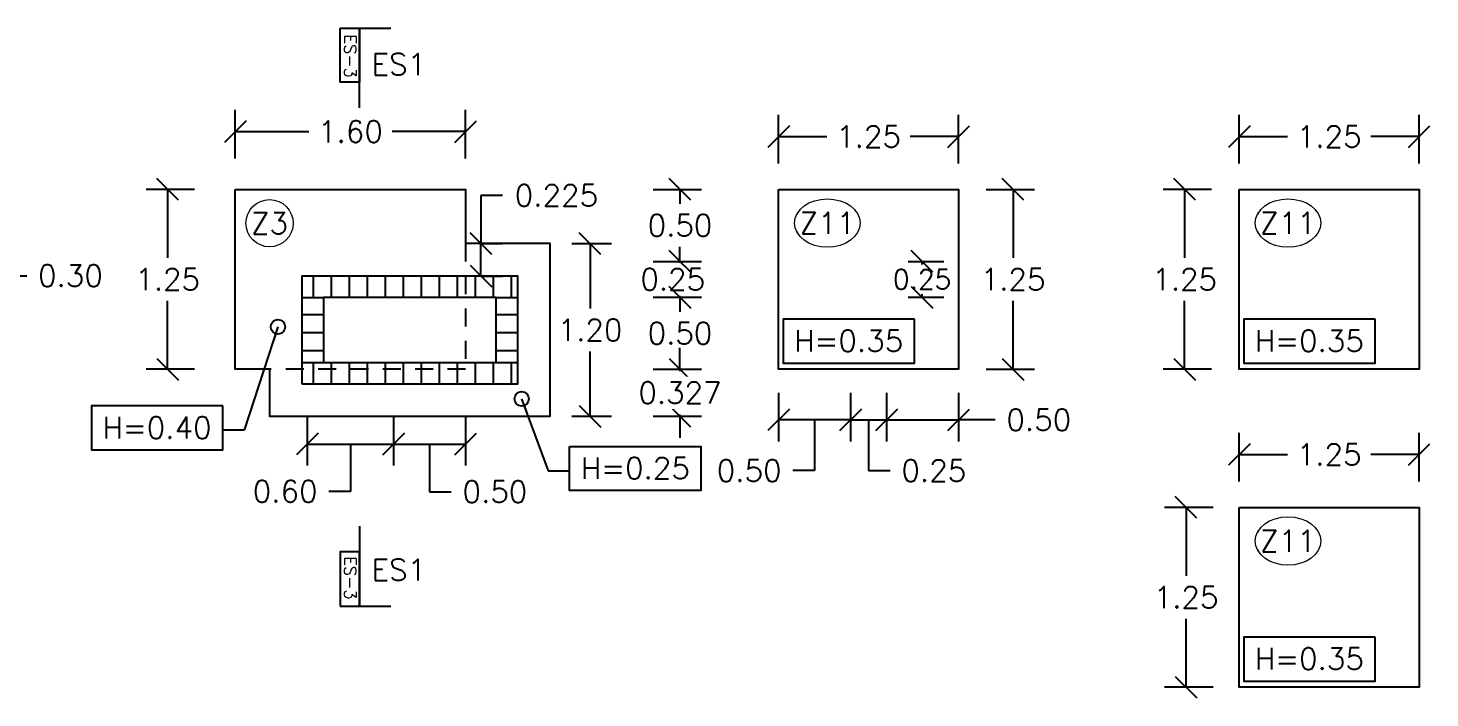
# Model space of a CAD drawing. Header units: metres. Extents: x -25 to 234, y -27 to 52.
# Drawn here: x 103.21 to 112.95, y -10.79 to -6.13 of the extents above; entities that cross this region are included whole.
import ezdxf

# ---------------------------------------------------------------- set-up
doc = ezdxf.new("R2010")
doc.units = ezdxf.units.M
doc.header["$LTSCALE"] = 0.1
doc.header["$MEASUREMENT"] = 0
doc.header["$PDMODE"] = 66
doc.linetypes.add('CONTINUA', pattern=[0])
doc.linetypes.add('HIDDEN', pattern=[0.375, 0.25, -0.125])
doc.layers.add('0-S-GRID-IDEN', color=1, linetype='Continuous', lineweight=9)
for name, color, linetype in [('001-DIMTEXTO', 4, 'Continuous'), ('DIMENSIONES', 7, 'Continuous'), ('DIMTEXTO', 4, 'Continuous'), ('HATCH', 8, 'Continuous'), ('MUROS', 7, 'Continuous'), ('TEXTOS', 4, 'Continuous'), ('ZAPATAS', 6, 'Continuous')]:
    doc.layers.add(name, color=color, linetype=linetype)
doc.styles.add('SMPLEX', font='simplex.shx')
doc.dimstyles.new('DIM-50', dxfattribs={"dimscale": 0.5, "dimtxt": 0.2, "dimasz": 0.2, "dimexe": 0.2, "dimexo": 0.2, "dimgap": 0.1, "dimtad": 0, "dimtih": 1, "dimtoh": 1, "dimzin": 0, "dimdsep": 46, "dimtxsty": 'SMPLEX', "dimblk1": 'OBLIQUE', "dimblk2": 'OBLIQUE', "dimsah": 1, "dimcen": 0.2, "dimclrd": 4, "dimclre": 4, "dimclrt": 4, "dimadec": 0, "dimazin": 0, "dimtfac": 1, "dimtmove": 0, "dimatfit": 3, "dimldrblk": 'OPEN30', "dimfxl": 0.2, "dimfxlon": 1, "dimtolj": 1, "dimtzin": 0, "dimarcsym": 0})
doc.dimstyles.new('DIM-75', dxfattribs={"dimscale": 0.75, "dimtxt": 0.2, "dimasz": 0.2, "dimexe": 0.2, "dimexo": 0.2, "dimgap": 0.1, "dimtad": 0, "dimtih": 1, "dimtoh": 1, "dimzin": 0, "dimdsep": 46, "dimtxsty": 'SMPLEX', "dimblk1": 'OBLIQUE', "dimblk2": 'OBLIQUE', "dimsah": 1, "dimcen": 0.2, "dimclrd": 4, "dimclre": 4, "dimclrt": 4, "dimadec": 0, "dimazin": 0, "dimtfac": 1, "dimtmove": 1, "dimatfit": 3, "dimldrblk": 'OPEN30', "dimfxl": 0.25, "dimfxlon": 1, "dimtfill": 1, "dimtolj": 1, "dimtzin": 0, "dimarcsym": 0})

# ---------------------------------------------------------------- blocks, each defined once
blk = doc.blocks.new('_Oblique')
at = {"color": 0, "linetype": 'ByBlock', "lineweight": -2}
blk.add_line((-0.5, -0.5), (0.5, 0.5), dxfattribs=at)
blk = doc.blocks.new('*D399')
at = {"layer": 'Defpoints', "color": 0, "linetype": 'CONTINUA', "transparency": 16777216}
for p in [(106.2497, -6.8539), (104.6497, -8.5059), (106.2497, -8.5059)]:
    blk.add_point(p, dxfattribs=at)
at = {"layer": 'DIMENSIONES', "color": 4, "linetype": 'CONTINUA', "lineweight": -2, "transparency": 16777216}
for p, q in [((104.6497, -7.0414), (104.6497, -6.7039)), ((106.2497, -7.0414), (106.2497, -6.7039)), ((104.6497, -6.8539), (105.1604, -6.8539)), ((106.2497, -6.8539), (105.739, -6.8539))]:
    blk.add_line(p, q, dxfattribs=at)
at = {"layer": 'DIMENSIONES', "color": 4, "linetype": 'CONTINUA', "lineweight": -2, "transparency": 16777216, "xscale": 0.15, "yscale": 0.15, "zscale": 0.15, "rotation": 180}
blk.add_blockref('_Oblique', (104.6497, -6.8539), dxfattribs=at)
at = {"layer": 'DIMENSIONES', "color": 4, "linetype": 'CONTINUA', "lineweight": -2, "transparency": 16777216, "xscale": 0.15, "yscale": 0.15, "zscale": 0.15}
blk.add_blockref('_Oblique', (106.2497, -6.8539), dxfattribs=at)
at = {"layer": 'DIMENSIONES', "color": 4, "linetype": 'CONTINUA', "transparency": 16777216, "insert": (105.4497, -6.8539), "char_height": 0.15, "attachment_point": 5, "style": 'SMPLEX', "bg_fill": 3, "box_fill_scale": 1.25, "bg_fill_color": 256, "bg_fill_true_color": 13158600, "bg_fill_transparency": 0}
blk.add_mtext('\\A1;1.60', dxfattribs=at)
blk = doc.blocks.new('_Open30')
at = {"layer": 'DIMTEXTO', "color": 0, "lineweight": -2}
for p, q in [((-1, 0.268), (0, 0)), ((0, 0), (-1, -0.268)), ((0, 0), (-1, 0))]:
    blk.add_line(p, q, dxfattribs=at)
blk = doc.blocks.new('*D400')
at = {"layer": 'Defpoints', "color": 0, "linetype": 'CONTINUA', "transparency": 16777216}
for p in [(104.1796, -7.2559), (104.6497, -7.2559), (104.6497, -8.5059)]:
    blk.add_point(p, dxfattribs=at)
at = {"layer": 'DIMENSIONES', "color": 4, "linetype": 'CONTINUA', "lineweight": -2, "transparency": 16777216}
for p, q in [((104.3671, -7.2559), (104.0296, -7.2559)), ((104.1796, -7.2559), (104.1796, -7.7309)), ((104.1796, -8.5059), (104.1796, -8.0309)), ((104.3671, -8.5059), (104.0296, -8.5059))]:
    blk.add_line(p, q, dxfattribs=at)
at = {"layer": 'DIMENSIONES', "color": 4, "linetype": 'CONTINUA', "lineweight": -2, "transparency": 16777216, "xscale": 0.15, "yscale": 0.15, "zscale": 0.15}
for p, rotation in [((104.1796, -7.2559), 90), ((104.1796, -8.5059), 270)]:
    blk.add_blockref('_Oblique', p, dxfattribs=dict(at, rotation=rotation))
at = {"layer": 'DIMENSIONES', "color": 4, "linetype": 'CONTINUA', "transparency": 16777216, "insert": (104.1796, -7.8809), "char_height": 0.15, "attachment_point": 5, "style": 'SMPLEX', "bg_fill": 3, "box_fill_scale": 1.25, "bg_fill_color": 256, "bg_fill_true_color": 13158600, "bg_fill_transparency": 0}
blk.add_mtext('\\A1;1.25', dxfattribs=at)
blk = doc.blocks.new('*D457')
at = {"layer": 'Defpoints', "color": 0, "linetype": 'CONTINUA', "transparency": 16777216}
for p in [(101.8491, -7.7059), (102.809, -7.7059), (102.3505, -8.0059)]:
    blk.add_point(p, dxfattribs=at)
at = {"layer": 'DIMENSIONES', "color": 4, "linetype": 'CONTINUA', "lineweight": -2, "transparency": 16777216}
for p, q in [((102.6215, -7.7059), (102.959, -7.7059)), ((102.809, -8.0059), (102.809, -7.7059)), ((102.809, -7.8559), (103.0509, -7.8559)), ((103.0509, -7.8559), (103.2009, -7.8559)), ((102.6215, -8.0059), (102.959, -8.0059))]:
    blk.add_line(p, q, dxfattribs=at)
at = {"layer": 'DIMENSIONES', "color": 4, "linetype": 'CONTINUA', "lineweight": -2, "transparency": 16777216, "xscale": 0.15, "yscale": 0.15, "zscale": 0.15}
for p, rotation in [((102.809, -7.7059), 90), ((102.809, -8.0059), 270)]:
    blk.add_blockref('_Oblique', p, dxfattribs=dict(at, rotation=rotation))
at = {"layer": 'DIMENSIONES', "color": 4, "linetype": 'CONTINUA', "transparency": 16777216, "insert": (103.5045, -7.8559), "char_height": 0.15, "attachment_point": 5, "style": 'SMPLEX', "bg_fill": 3, "box_fill_scale": 1.25, "bg_fill_color": 256, "bg_fill_true_color": 13158600, "bg_fill_transparency": 0}
blk.add_mtext('\\A1;0.30', dxfattribs=at)
blk = doc.blocks.new('*D469')
at = {"layer": 'Defpoints', "color": 0, "linetype": 'CONTINUA', "transparency": 16777216}
for p in [(105.1497, -8.0059), (105.7497, -8.0059), (105.7497, -9.0256)]:
    blk.add_point(p, dxfattribs=at)
at = {"layer": 'DIMENSIONES', "color": 4, "linetype": 'CONTINUA', "lineweight": -2, "transparency": 16777216}
for p, q in [((105.1497, -8.8381), (105.1497, -9.1756)), ((105.7497, -8.8381), (105.7497, -9.1756)), ((105.1497, -9.0256), (105.7497, -9.0256)), ((105.4497, -9.0256), (105.4498, -9.3545)), ((105.4498, -9.3545), (105.2998, -9.3545))]:
    blk.add_line(p, q, dxfattribs=at)
at = {"layer": 'DIMENSIONES', "color": 4, "linetype": 'CONTINUA', "lineweight": -2, "transparency": 16777216, "xscale": 0.15, "yscale": 0.15, "zscale": 0.15, "rotation": 180}
blk.add_blockref('_Oblique', (105.1497, -9.0256), dxfattribs=at)
at = {"layer": 'DIMENSIONES', "color": 4, "linetype": 'CONTINUA', "lineweight": -2, "transparency": 16777216, "xscale": 0.15, "yscale": 0.15, "zscale": 0.15}
blk.add_blockref('_Oblique', (105.7497, -9.0256), dxfattribs=at)
at = {"layer": 'DIMENSIONES', "color": 4, "linetype": 'CONTINUA', "transparency": 16777216, "insert": (104.9963, -9.3545), "char_height": 0.15, "attachment_point": 5, "style": 'SMPLEX', "bg_fill": 3, "box_fill_scale": 1.25, "bg_fill_color": 256, "bg_fill_true_color": 13158600, "bg_fill_transparency": 0}
blk.add_mtext('\\A1;0.60', dxfattribs=at)
blk = doc.blocks.new('*D478')
at = {"layer": 'Defpoints', "color": 0, "linetype": 'CONTINUA', "transparency": 16777216}
for p in [(112.8741, -9.0983), (111.6241, -9.4656), (112.8741, -9.4656)]:
    blk.add_point(p, dxfattribs=at)
at = {"layer": 'DIMENSIONES', "color": 4, "linetype": 'CONTINUA', "lineweight": -2, "transparency": 16777216}
for p, q in [((111.6241, -9.2858), (111.6241, -8.9483)), ((112.8741, -9.2858), (112.8741, -8.9483)), ((111.6241, -9.0983), (111.9598, -9.0983)), ((112.8741, -9.0983), (112.5384, -9.0983))]:
    blk.add_line(p, q, dxfattribs=at)
at = {"layer": 'DIMENSIONES', "color": 4, "linetype": 'CONTINUA', "lineweight": -2, "transparency": 16777216, "xscale": 0.15, "yscale": 0.15, "zscale": 0.15, "rotation": 180}
blk.add_blockref('_Oblique', (111.6241, -9.0983), dxfattribs=at)
at = {"layer": 'DIMENSIONES', "color": 4, "linetype": 'CONTINUA', "lineweight": -2, "transparency": 16777216, "xscale": 0.15, "yscale": 0.15, "zscale": 0.15}
blk.add_blockref('_Oblique', (112.8741, -9.0983), dxfattribs=at)
at = {"layer": 'DIMENSIONES', "color": 4, "linetype": 'CONTINUA', "transparency": 16777216, "insert": (112.2491, -9.0983), "char_height": 0.15, "attachment_point": 5, "style": 'SMPLEX', "bg_fill": 3, "box_fill_scale": 1.25, "bg_fill_color": 256, "bg_fill_true_color": 13158600, "bg_fill_transparency": 0}
blk.add_mtext('\\A1;1.25', dxfattribs=at)
blk = doc.blocks.new('*D479')
at = {"layer": 'Defpoints', "color": 0, "linetype": 'CONTINUA', "transparency": 16777216}
for p in [(111.2548, -9.4656), (111.6241, -9.4656), (111.6241, -10.7156)]:
    blk.add_point(p, dxfattribs=at)
at = {"layer": 'DIMENSIONES', "color": 4, "linetype": 'CONTINUA', "lineweight": -2, "transparency": 16777216}
for p, q in [((111.4423, -9.4656), (111.1048, -9.4656)), ((111.2548, -9.4656), (111.2548, -9.9406)), ((111.2548, -10.7156), (111.2548, -10.2406)), ((111.4423, -10.7156), (111.1048, -10.7156))]:
    blk.add_line(p, q, dxfattribs=at)
at = {"layer": 'DIMENSIONES', "color": 4, "linetype": 'CONTINUA', "lineweight": -2, "transparency": 16777216, "xscale": 0.15, "yscale": 0.15, "zscale": 0.15}
for p, rotation in [((111.2548, -9.4656), 90), ((111.2548, -10.7156), 270)]:
    blk.add_blockref('_Oblique', p, dxfattribs=dict(at, rotation=rotation))
at = {"layer": 'DIMENSIONES', "color": 4, "linetype": 'CONTINUA', "transparency": 16777216, "insert": (111.2548, -10.0906), "char_height": 0.15, "attachment_point": 5, "style": 'SMPLEX', "bg_fill": 3, "box_fill_scale": 1.25, "bg_fill_color": 256, "bg_fill_true_color": 13158600, "bg_fill_transparency": 0}
blk.add_mtext('\\A1;1.25', dxfattribs=at)
blk = doc.blocks.new('*D480')
at = {"layer": 'Defpoints', "color": 0, "linetype": 'CONTINUA', "transparency": 16777216}
for p in [(112.8741, -6.8886), (111.6241, -7.2559), (112.8741, -7.2559)]:
    blk.add_point(p, dxfattribs=at)
at = {"layer": 'DIMENSIONES', "color": 4, "linetype": 'CONTINUA', "lineweight": -2, "transparency": 16777216}
for p, q in [((111.6241, -7.0761), (111.6241, -6.7386)), ((112.8741, -7.0761), (112.8741, -6.7386)), ((111.6241, -6.8886), (111.9598, -6.8886)), ((112.8741, -6.8886), (112.5384, -6.8886))]:
    blk.add_line(p, q, dxfattribs=at)
at = {"layer": 'DIMENSIONES', "color": 4, "linetype": 'CONTINUA', "lineweight": -2, "transparency": 16777216, "xscale": 0.15, "yscale": 0.15, "zscale": 0.15, "rotation": 180}
blk.add_blockref('_Oblique', (111.6241, -6.8886), dxfattribs=at)
at = {"layer": 'DIMENSIONES', "color": 4, "linetype": 'CONTINUA', "lineweight": -2, "transparency": 16777216, "xscale": 0.15, "yscale": 0.15, "zscale": 0.15}
blk.add_blockref('_Oblique', (112.8741, -6.8886), dxfattribs=at)
at = {"layer": 'DIMENSIONES', "color": 4, "linetype": 'CONTINUA', "transparency": 16777216, "insert": (112.2491, -6.8886), "char_height": 0.15, "attachment_point": 5, "style": 'SMPLEX', "bg_fill": 3, "box_fill_scale": 1.25, "bg_fill_color": 256, "bg_fill_true_color": 13158600, "bg_fill_transparency": 0}
blk.add_mtext('\\A1;1.25', dxfattribs=at)
blk = doc.blocks.new('*D481')
at = {"layer": 'Defpoints', "color": 0, "linetype": 'CONTINUA', "transparency": 16777216}
for p in [(111.2448, -7.2559), (111.6241, -7.2559), (111.6241, -8.5059)]:
    blk.add_point(p, dxfattribs=at)
at = {"layer": 'DIMENSIONES', "color": 4, "linetype": 'CONTINUA', "lineweight": -2, "transparency": 16777216}
for p, q in [((111.4323, -7.2559), (111.0948, -7.2559)), ((111.2448, -7.2559), (111.2448, -7.7309)), ((111.2448, -8.5059), (111.2448, -8.0309)), ((111.4323, -8.5059), (111.0948, -8.5059))]:
    blk.add_line(p, q, dxfattribs=at)
at = {"layer": 'DIMENSIONES', "color": 4, "linetype": 'CONTINUA', "lineweight": -2, "transparency": 16777216, "xscale": 0.15, "yscale": 0.15, "zscale": 0.15}
for p, rotation in [((111.2448, -7.2559), 90), ((111.2448, -8.5059), 270)]:
    blk.add_blockref('_Oblique', p, dxfattribs=dict(at, rotation=rotation))
at = {"layer": 'DIMENSIONES', "color": 4, "linetype": 'CONTINUA', "transparency": 16777216, "insert": (111.2448, -7.8809), "char_height": 0.15, "attachment_point": 5, "style": 'SMPLEX', "bg_fill": 3, "box_fill_scale": 1.25, "bg_fill_color": 256, "bg_fill_true_color": 13158600, "bg_fill_transparency": 0}
blk.add_mtext('\\A1;1.25', dxfattribs=at)
blk = doc.blocks.new('*D482')
at = {"layer": 'Defpoints', "color": 0, "linetype": 'CONTINUA', "transparency": 16777216}
for p in [(109.6741, -6.8886), (108.4241, -7.2559), (109.6741, -7.2559)]:
    blk.add_point(p, dxfattribs=at)
at = {"layer": 'DIMENSIONES', "color": 4, "linetype": 'CONTINUA', "lineweight": -2, "transparency": 16777216}
for p, q in [((108.4241, -7.0761), (108.4241, -6.7386)), ((109.6741, -7.0761), (109.6741, -6.7386)), ((108.4241, -6.8886), (108.7598, -6.8886)), ((109.6741, -6.8886), (109.3384, -6.8886))]:
    blk.add_line(p, q, dxfattribs=at)
at = {"layer": 'DIMENSIONES', "color": 4, "linetype": 'CONTINUA', "lineweight": -2, "transparency": 16777216, "xscale": 0.15, "yscale": 0.15, "zscale": 0.15, "rotation": 180}
blk.add_blockref('_Oblique', (108.4241, -6.8886), dxfattribs=at)
at = {"layer": 'DIMENSIONES', "color": 4, "linetype": 'CONTINUA', "lineweight": -2, "transparency": 16777216, "xscale": 0.15, "yscale": 0.15, "zscale": 0.15}
blk.add_blockref('_Oblique', (109.6741, -6.8886), dxfattribs=at)
at = {"layer": 'DIMENSIONES', "color": 4, "linetype": 'CONTINUA', "transparency": 16777216, "insert": (109.0491, -6.8886), "char_height": 0.15, "attachment_point": 5, "style": 'SMPLEX', "bg_fill": 3, "box_fill_scale": 1.25, "bg_fill_color": 256, "bg_fill_true_color": 13158600, "bg_fill_transparency": 0}
blk.add_mtext('\\A1;1.25', dxfattribs=at)
blk = doc.blocks.new('*D483')
at = {"layer": 'Defpoints', "color": 0, "linetype": 'CONTINUA', "transparency": 16777216}
for p in [(109.6741, -7.2559), (110.0529, -7.2559), (109.6741, -8.5059)]:
    blk.add_point(p, dxfattribs=at)
at = {"layer": 'DIMENSIONES', "color": 4, "linetype": 'CONTINUA', "lineweight": -2, "transparency": 16777216}
for p, q in [((109.8654, -7.2559), (110.2029, -7.2559)), ((110.0529, -7.2559), (110.0529, -7.7309)), ((110.0529, -8.5059), (110.0529, -8.0309)), ((109.8654, -8.5059), (110.2029, -8.5059))]:
    blk.add_line(p, q, dxfattribs=at)
at = {"layer": 'DIMENSIONES', "color": 4, "linetype": 'CONTINUA', "lineweight": -2, "transparency": 16777216, "xscale": 0.15, "yscale": 0.15, "zscale": 0.15}
for p, rotation in [((110.0529, -7.2559), 90), ((110.0529, -8.5059), 270)]:
    blk.add_blockref('_Oblique', p, dxfattribs=dict(at, rotation=rotation))
at = {"layer": 'DIMENSIONES', "color": 4, "linetype": 'CONTINUA', "transparency": 16777216, "insert": (110.0529, -7.8809), "char_height": 0.15, "attachment_point": 5, "style": 'SMPLEX', "bg_fill": 3, "box_fill_scale": 1.25, "bg_fill_color": 256, "bg_fill_true_color": 13158600, "bg_fill_transparency": 0}
blk.add_mtext('\\A1;1.25', dxfattribs=at)
blk = doc.blocks.new('*D540')
at = {"layer": 'Defpoints', "color": 0, "linetype": 'CONTINUA', "transparency": 16777216}
for p in [(105.7497, -7.7559), (105.7497, -8.0059)]:
    blk.add_point(p, dxfattribs=at)
at = {"layer": 'DIMENSIONES', "color": 4, "linetype": 'CONTINUA', "lineweight": -2, "transparency": 16777216}
for p, q in [((107.5515, -7.7559), (107.889, -7.7559)), ((107.739, -8.0059), (107.739, -7.7559)), ((107.5515, -8.0059), (107.889, -8.0059))]:
    blk.add_line(p, q, dxfattribs=at)
at = {"layer": 'DIMENSIONES', "color": 4, "linetype": 'CONTINUA', "transparency": 16777216, "insert": (107.6885, -7.8809), "char_height": 0.15, "attachment_point": 5, "style": 'SMPLEX', "bg_fill": 3, "box_fill_scale": 1.25, "bg_fill_color": 256, "bg_fill_true_color": 13158600, "bg_fill_transparency": 0}
blk.add_mtext('\\A1;0.25', dxfattribs=at)
at = {"layer": 'Defpoints', "color": 0, "linetype": 'CONTINUA', "transparency": 16777216}
blk.add_point((107.739, -7.7559), dxfattribs=at)
at = {"layer": 'DIMENSIONES', "color": 4, "linetype": 'CONTINUA', "lineweight": -2, "transparency": 16777216, "xscale": 0.15, "yscale": 0.15, "zscale": 0.15}
for p, rotation in [((107.739, -7.7559), 90), ((107.739, -8.0059), 270)]:
    blk.add_blockref('_Oblique', p, dxfattribs=dict(at, rotation=rotation))
blk = doc.blocks.new('*D541')
at = {"layer": 'Defpoints', "color": 0, "linetype": 'CONTINUA', "transparency": 16777216}
for p in [(105.7497, -7.2559), (107.739, -7.2559), (105.7497, -7.7559)]:
    blk.add_point(p, dxfattribs=at)
at = {"layer": 'DIMENSIONES', "color": 4, "linetype": 'CONTINUA', "lineweight": -2, "transparency": 16777216}
for p, q in [((107.5515, -7.2559), (107.889, -7.2559)), ((107.739, -7.2559), (107.739, -7.3559)), ((107.739, -7.7559), (107.739, -7.6559)), ((107.5515, -7.7559), (107.889, -7.7559))]:
    blk.add_line(p, q, dxfattribs=at)
at = {"layer": 'DIMENSIONES', "color": 4, "linetype": 'CONTINUA', "lineweight": -2, "transparency": 16777216, "xscale": 0.15, "yscale": 0.15, "zscale": 0.15}
for p, rotation in [((107.739, -7.2559), 90), ((107.739, -7.7559), 270)]:
    blk.add_blockref('_Oblique', p, dxfattribs=dict(at, rotation=rotation))
at = {"layer": 'DIMENSIONES', "color": 4, "linetype": 'CONTINUA', "transparency": 16777216, "insert": (107.739, -7.5059), "char_height": 0.15, "attachment_point": 5, "style": 'SMPLEX', "bg_fill": 3, "box_fill_scale": 1.25, "bg_fill_color": 256, "bg_fill_true_color": 13158600, "bg_fill_transparency": 0}
blk.add_mtext('\\A1;0.50', dxfattribs=at)
blk = doc.blocks.new('*D542')
at = {"layer": 'Defpoints', "color": 0, "linetype": 'CONTINUA', "transparency": 16777216}
for p in [(105.7497, -8.0059), (105.8239, -8.5059), (107.739, -8.5059)]:
    blk.add_point(p, dxfattribs=at)
at = {"layer": 'DIMENSIONES', "color": 4, "linetype": 'CONTINUA', "lineweight": -2, "transparency": 16777216}
for p, q in [((107.5515, -8.0059), (107.889, -8.0059)), ((107.739, -8.0059), (107.739, -8.1059)), ((107.739, -8.5059), (107.739, -8.4059)), ((107.5515, -8.5059), (107.889, -8.5059))]:
    blk.add_line(p, q, dxfattribs=at)
at = {"layer": 'DIMENSIONES', "color": 4, "linetype": 'CONTINUA', "lineweight": -2, "transparency": 16777216, "xscale": 0.15, "yscale": 0.15, "zscale": 0.15}
for p, rotation in [((107.739, -8.0059), 90), ((107.739, -8.5059), 270)]:
    blk.add_blockref('_Oblique', p, dxfattribs=dict(at, rotation=rotation))
at = {"layer": 'DIMENSIONES', "color": 4, "linetype": 'CONTINUA', "transparency": 16777216, "insert": (107.739, -8.2559), "char_height": 0.15, "attachment_point": 5, "style": 'SMPLEX', "bg_fill": 3, "box_fill_scale": 1.25, "bg_fill_color": 256, "bg_fill_true_color": 13158600, "bg_fill_transparency": 0}
blk.add_mtext('\\A1;0.50', dxfattribs=at)
blk = doc.blocks.new('*D543')
at = {"layer": 'Defpoints', "color": 0, "linetype": 'CONTINUA', "transparency": 16777216}
for p in [(106.2497, -7.4755), (105.7497, -8.0059), (106.2497, -9.0256)]:
    blk.add_point(p, dxfattribs=at)
at = {"layer": 'DIMENSIONES', "color": 4, "linetype": 'CONTINUA', "lineweight": -2, "transparency": 16777216}
for p, q in [((105.7497, -8.8381), (105.7497, -9.1756)), ((106.2497, -8.8381), (106.2497, -9.1756)), ((105.7497, -9.0256), (106.2497, -9.0256)), ((105.9997, -9.0256), (105.9997, -9.3569)), ((105.9997, -9.3569), (106.1497, -9.3569))]:
    blk.add_line(p, q, dxfattribs=at)
at = {"layer": 'DIMENSIONES', "color": 4, "linetype": 'CONTINUA', "lineweight": -2, "transparency": 16777216, "xscale": 0.15, "yscale": 0.15, "zscale": 0.15, "rotation": 180}
blk.add_blockref('_Oblique', (105.7497, -9.0256), dxfattribs=at)
at = {"layer": 'DIMENSIONES', "color": 4, "linetype": 'CONTINUA', "lineweight": -2, "transparency": 16777216, "xscale": 0.15, "yscale": 0.15, "zscale": 0.15}
blk.add_blockref('_Oblique', (106.2497, -9.0256), dxfattribs=at)
at = {"layer": 'DIMENSIONES', "color": 4, "linetype": 'CONTINUA', "transparency": 16777216, "insert": (106.4533, -9.3569), "char_height": 0.15, "attachment_point": 5, "style": 'SMPLEX', "bg_fill": 3, "box_fill_scale": 1.25, "bg_fill_color": 256, "bg_fill_true_color": 13158600, "bg_fill_transparency": 0}
blk.add_mtext('\\A1;0.50', dxfattribs=at)
blk = doc.blocks.new('*D566')
at = {"layer": 'DIMENSIONES', "color": 4, "linetype": 'CONTINUA', "lineweight": -2, "transparency": 16777216}
for p, q in [((109.3241, -7.7559), (109.5708, -7.7559)), ((109.4208, -8.0059), (109.4208, -7.7559)), ((109.3241, -8.0059), (109.5708, -8.0059))]:
    blk.add_line(p, q, dxfattribs=at)
at = {"layer": 'DIMENSIONES', "color": 4, "linetype": 'CONTINUA', "transparency": 16777216, "insert": (109.4208, -7.8809), "char_height": 0.135, "attachment_point": 5, "style": 'SMPLEX', "bg_fill": 3, "box_fill_scale": 1.25, "bg_fill_color": 256, "bg_fill_true_color": 13158600, "bg_fill_transparency": 0}
blk.add_mtext('\\A1;0.25', dxfattribs=at)
at = {"layer": 'Defpoints', "color": 0, "linetype": 'CONTINUA', "transparency": 16777216}
for p in [(109.1741, -7.7559), (109.4208, -7.7559), (109.1741, -8.0059)]:
    blk.add_point(p, dxfattribs=at)
at = {"layer": 'DIMENSIONES', "color": 4, "linetype": 'CONTINUA', "lineweight": -2, "transparency": 16777216, "xscale": 0.15, "yscale": 0.15, "zscale": 0.15}
for p, rotation in [((109.4208, -7.7559), 90), ((109.4208, -8.0059), 270)]:
    blk.add_blockref('_Oblique', p, dxfattribs=dict(at, rotation=rotation))
blk = doc.blocks.new('*D567')
at = {"layer": 'Defpoints', "color": 0, "linetype": 'CONTINUA', "transparency": 16777216}
for p in [(108.9241, -8.0059), (109.1741, -8.0059), (109.1741, -8.8575)]:
    blk.add_point(p, dxfattribs=at)
at = {"layer": 'DIMENSIONES', "color": 4, "linetype": 'CONTINUA', "lineweight": -2, "transparency": 16777216}
for p, q in [((108.9241, -8.67), (108.9241, -9.0075)), ((109.1741, -8.67), (109.1741, -9.0075)), ((108.9241, -8.8575), (109.1741, -8.8575)), ((109.0491, -8.8575), (109.0491, -9.2104)), ((109.0491, -9.2104), (109.1991, -9.2104))]:
    blk.add_line(p, q, dxfattribs=at)
at = {"layer": 'DIMENSIONES', "color": 4, "linetype": 'CONTINUA', "lineweight": -2, "transparency": 16777216, "xscale": 0.15, "yscale": 0.15, "zscale": 0.15, "rotation": 180}
blk.add_blockref('_Oblique', (108.9241, -8.8575), dxfattribs=at)
at = {"layer": 'DIMENSIONES', "color": 4, "linetype": 'CONTINUA', "lineweight": -2, "transparency": 16777216, "xscale": 0.15, "yscale": 0.15, "zscale": 0.15}
blk.add_blockref('_Oblique', (109.1741, -8.8575), dxfattribs=at)
at = {"layer": 'DIMENSIONES', "color": 4, "linetype": 'CONTINUA', "transparency": 16777216, "insert": (109.5027, -9.2104), "char_height": 0.15, "attachment_point": 5, "style": 'SMPLEX', "bg_fill": 3, "box_fill_scale": 1.25, "bg_fill_color": 256, "bg_fill_true_color": 13158600, "bg_fill_transparency": 0}
blk.add_mtext('\\A1;0.25', dxfattribs=at)
blk = doc.blocks.new('*D568')
at = {"layer": 'Defpoints', "color": 0, "linetype": 'CONTINUA', "transparency": 16777216}
for p in [(109.1741, -8.0059), (109.6741, -8.0059), (109.6741, -8.8575)]:
    blk.add_point(p, dxfattribs=at)
at = {"layer": 'DIMENSIONES', "color": 4, "linetype": 'CONTINUA', "lineweight": -2, "transparency": 16777216}
for p, q in [((109.1741, -8.67), (109.1741, -9.0075)), ((109.6741, -8.67), (109.6741, -9.0075)), ((109.1741, -8.8575), (109.6741, -8.8575)), ((109.9285, -8.8575), (109.6741, -8.8575))]:
    blk.add_line(p, q, dxfattribs=at)
at = {"layer": 'DIMENSIONES', "color": 4, "linetype": 'CONTINUA', "lineweight": -2, "transparency": 16777216, "xscale": 0.15, "yscale": 0.15, "zscale": 0.15, "rotation": 180}
blk.add_blockref('_Oblique', (109.1741, -8.8575), dxfattribs=at)
at = {"layer": 'DIMENSIONES', "color": 4, "linetype": 'CONTINUA', "lineweight": -2, "transparency": 16777216, "xscale": 0.15, "yscale": 0.15, "zscale": 0.15}
blk.add_blockref('_Oblique', (109.6741, -8.8575), dxfattribs=at)
at = {"layer": 'DIMENSIONES', "color": 4, "linetype": 'CONTINUA', "transparency": 16777216, "insert": (110.2321, -8.8575), "char_height": 0.15, "attachment_point": 5, "style": 'SMPLEX', "bg_fill": 3, "box_fill_scale": 1.25, "bg_fill_color": 256, "bg_fill_true_color": 13158600, "bg_fill_transparency": 0}
blk.add_mtext('\\A1;0.50', dxfattribs=at)
blk = doc.blocks.new('*D949')
at = {"layer": 'Defpoints', "color": 0, "linetype": 'CONTINUA', "transparency": 16777216}
for p in [(105.8239, -8.5059), (106.8371, -8.833), (107.739, -8.833)]:
    blk.add_point(p, dxfattribs=at)
at = {"layer": 'DIMENSIONES', "color": 4, "linetype": 'CONTINUA', "lineweight": -2, "transparency": 16777216}
for p, q in [((107.739, -8.5059), (107.739, -8.3559)), ((107.5515, -8.5059), (107.889, -8.5059)), ((107.739, -8.5059), (107.739, -8.5194)), ((107.5515, -8.833), (107.889, -8.833)), ((107.739, -8.833), (107.739, -8.8194)), ((107.739, -8.833), (107.739, -8.983))]:
    blk.add_line(p, q, dxfattribs=at)
at = {"layer": 'DIMENSIONES', "color": 4, "linetype": 'CONTINUA', "lineweight": -2, "transparency": 16777216, "xscale": 0.15, "yscale": 0.15, "zscale": 0.15}
for p, rotation in [((107.739, -8.5059), 270), ((107.739, -8.833), 90)]:
    blk.add_blockref('_Oblique', p, dxfattribs=dict(at, rotation=rotation))
at = {"layer": 'DIMENSIONES', "color": 4, "linetype": 'CONTINUA', "transparency": 16777216, "insert": (107.739, -8.6694), "char_height": 0.15, "attachment_point": 5, "style": 'SMPLEX', "bg_fill": 3, "box_fill_scale": 1.25, "bg_fill_color": 256, "bg_fill_true_color": 13158600, "bg_fill_transparency": 0}
blk.add_mtext('\\A1;0.327', dxfattribs=at)
blk = doc.blocks.new('*D950')
at = {"layer": 'Defpoints', "color": 0, "linetype": 'CONTINUA', "transparency": 16777216}
for p in [(106.3053, -7.633), (106.3559, -7.633), (106.3053, -7.858)]:
    blk.add_point(p, dxfattribs=at)
at = {"layer": 'DIMTEXTO', "color": 4, "linetype": 'CONTINUA', "lineweight": -2, "transparency": 16777216}
for p, q in [((106.5059, -7.2978), (106.3559, -7.2978)), ((106.3559, -7.2978), (106.3559, -7.633)), ((106.3559, -7.633), (106.5059, -7.633)), ((106.3559, -7.858), (106.3559, -7.633)), ((106.3559, -7.858), (106.5059, -7.858))]:
    blk.add_line(p, q, dxfattribs=at)
at = {"layer": 'DIMTEXTO', "color": 4, "linetype": 'CONTINUA', "lineweight": -2, "transparency": 16777216, "xscale": 0.15, "yscale": 0.15, "zscale": 0.15}
for p, rotation in [((106.3559, -7.633), 90), ((106.3559, -7.858), 270)]:
    blk.add_blockref('_Oblique', p, dxfattribs=dict(at, rotation=rotation))
at = {"layer": 'DIMTEXTO', "color": 4, "linetype": 'CONTINUA', "transparency": 16777216, "insert": (106.8809, -7.2978), "char_height": 0.15, "attachment_point": 5, "style": 'SMPLEX', "bg_fill": 3, "box_fill_scale": 1.25, "bg_fill_color": 256, "bg_fill_true_color": 13158600, "bg_fill_transparency": 0}
blk.add_mtext('\\A1;0.225', dxfattribs=at)
blk = doc.blocks.new('*D951')
at = {"layer": 'Defpoints', "color": 0, "linetype": 'CONTINUA', "transparency": 16777216}
for p in [(106.8371, -7.633), (107.114, -7.633), (106.8371, -8.833)]:
    blk.add_point(p, dxfattribs=at)
at = {"layer": 'DIMTEXTO', "color": 4, "linetype": 'CONTINUA', "lineweight": -2, "transparency": 16777216}
for p, q in [((106.9871, -7.633), (107.264, -7.633)), ((107.114, -7.633), (107.114, -8.083)), ((107.114, -8.833), (107.114, -8.383)), ((106.9871, -8.833), (107.264, -8.833))]:
    blk.add_line(p, q, dxfattribs=at)
at = {"layer": 'DIMTEXTO', "color": 4, "linetype": 'CONTINUA', "lineweight": -2, "transparency": 16777216, "xscale": 0.15, "yscale": 0.15, "zscale": 0.15}
for p, rotation in [((107.114, -7.633), 90), ((107.114, -8.833), 270)]:
    blk.add_blockref('_Oblique', p, dxfattribs=dict(at, rotation=rotation))
at = {"layer": 'DIMTEXTO', "color": 4, "linetype": 'CONTINUA', "transparency": 16777216, "insert": (107.114, -8.233), "char_height": 0.15, "attachment_point": 5, "style": 'SMPLEX', "bg_fill": 3, "box_fill_scale": 1.25, "bg_fill_color": 256, "bg_fill_true_color": 13158600, "bg_fill_transparency": 0}
blk.add_mtext('\\A1;1.20', dxfattribs=at)
blk = doc.blocks.new('*D952')
at = {"layer": 'Defpoints', "color": 0, "linetype": 'CONTINUA', "transparency": 16777216}
for p in [(108.9241, -8.0059), (108.4241, -8.5059), (108.4241, -8.8575)]:
    blk.add_point(p, dxfattribs=at)
at = {"layer": 'DIMENSIONES', "color": 4, "linetype": 'CONTINUA', "lineweight": -2, "transparency": 16777216}
for p, q in [((108.4241, -8.67), (108.4241, -9.0075)), ((108.9241, -8.67), (108.9241, -9.0075)), ((108.9241, -8.8575), (108.4241, -8.8575)), ((108.6741, -8.8575), (108.6736, -9.2104)), ((108.6736, -9.2104), (108.5236, -9.2104))]:
    blk.add_line(p, q, dxfattribs=at)
at = {"layer": 'DIMENSIONES', "color": 4, "linetype": 'CONTINUA', "lineweight": -2, "transparency": 16777216, "xscale": 0.15, "yscale": 0.15, "zscale": 0.15, "rotation": 180}
blk.add_blockref('_Oblique', (108.4241, -8.8575), dxfattribs=at)
at = {"layer": 'DIMENSIONES', "color": 4, "linetype": 'CONTINUA', "lineweight": -2, "transparency": 16777216, "xscale": 0.15, "yscale": 0.15, "zscale": 0.15}
blk.add_blockref('_Oblique', (108.9241, -8.8575), dxfattribs=at)
at = {"layer": 'DIMENSIONES', "color": 4, "linetype": 'CONTINUA', "transparency": 16777216, "insert": (108.22, -9.2104), "char_height": 0.15, "attachment_point": 5, "style": 'SMPLEX', "bg_fill": 3, "box_fill_scale": 1.25, "bg_fill_color": 256, "bg_fill_true_color": 13158600, "bg_fill_transparency": 0}
blk.add_mtext('\\A1;0.50', dxfattribs=at)

msp = doc.modelspace()

# ---------------------------------------------------------------- hatches: boundary and pattern name
at = {"layer": 'HATCH', "linetype": 'CONTINUA'}
h = msp.add_hatch(dxfattribs=at)
h.set_pattern_fill('ANSI31', color=256, angle=45)
h.set_pattern_definition([(90, (-0.18118, 0), (-0.125, 0), [])])
h.paths.add_polyline_path([(106.6121, -7.858), (105.1121, -7.858), (105.1121, -8.008), (106.2809, -8.008), (106.6121, -8.008)])
h = msp.add_hatch(dxfattribs=at)
h.set_pattern_fill('ANSI31', color=256, angle=135)
h.paths.add_polyline_path([(105.2621, -8.008), (105.1121, -8.008), (105.1121, -8.458), (105.2621, -8.458)])
h = msp.add_hatch(dxfattribs=at)
h.set_pattern_fill('ANSI31', color=256, angle=135)
h.paths.add_polyline_path([(106.6121, -8.008), (106.4621, -8.008), (106.4621, -8.458), (106.6121, -8.458)])

# ---------------------------------------------------------------- linework, layer by layer
at = {"layer": 'DIMTEXTO', "color": 4}
for points in [[(109.3676, -8.1574), (108.4552, -8.1574), (108.4552, -8.463), (109.3676, -8.463)], [(104.5625, -8.7612), (103.6501, -8.7612), (103.6501, -9.0668), (104.5625, -9.0668)], [(106.9715, -9.0426), (107.8839, -9.0426), (107.8839, -9.3482), (106.9715, -9.3482)]]:
    msp.add_lwpolyline(points, close=True, dxfattribs=at)
at = {"layer": 'TEXTOS', "color": 6, "linetype": 'Continuous', "ltscale": 0.01}
for p, q in [((105.3772, -6.1342), (105.7307, -6.1342)), ((105.3772, -10.1517), (105.7307, -10.1517))]:
    msp.add_line(p, q, dxfattribs=at)
at = {"layer": 'TEXTOS', "color": 5, "linetype": 'Continuous', "ltscale": 0.01}
msp.add_line((105.5133, -9.5975), (105.5133, -10.1517), dxfattribs=at)
at = {"layer": 'TEXTOS', "color": 8, "linetype": 'Continuous', "ltscale": 0.01}
for points in [[(105.3772, -6.1342), (105.5133, -6.1342), (105.5133, -6.5103), (105.3772, -6.5103)], [(105.3772, -10.1517), (105.5133, -10.1517), (105.5133, -9.7757), (105.3772, -9.7757)]]:
    msp.add_lwpolyline(points, close=True, dxfattribs=at)
at = {"layer": 'ZAPATAS', "lineweight": 25}
for points in [[(104.6497, -7.2559), (106.2497, -7.2559), (106.2497, -7.633)], [(104.8871, -8.5059), (104.6497, -8.5059), (104.6497, -7.2559)]]:
    msp.add_lwpolyline(points, dxfattribs=at)
for points in [[(108.4241, -7.2559), (109.6741, -7.2559), (109.6741, -8.5059), (108.4241, -8.5059)], [(111.6241, -7.2559), (112.8741, -7.2559), (112.8741, -8.5059), (111.6241, -8.5059)], [(111.6241, -9.4656), (112.8741, -9.4656), (112.8741, -10.7156), (111.6241, -10.7156)]]:
    msp.add_lwpolyline(points, close=True, dxfattribs=at)
at = {"layer": 'ZAPATAS', "color": 8, "linetype": 'HIDDEN', "lineweight": 25, "ltscale": 5}
msp.add_lwpolyline([(106.2497, -7.633), (106.2497, -8.5059), (104.8871, -8.5059)], dxfattribs=at)

# ---------------------------------------------------------------- texts
at = {"layer": 'DIMTEXTO', "color": 4, "lineweight": -3, "char_height": 0.15, "attachment_point": 5, "style": 'SMPLEX', "bg_fill": 3, "box_fill_scale": 1.1, "bg_fill_color": 256, "bg_fill_true_color": 13158600, "bg_fill_transparency": 0}
for insert in [(105.7848, -6.3861), (105.7848, -9.8998)]:
    msp.add_mtext('ES1', dxfattribs=dict(at, insert=insert))
at = {"layer": 'TEXTOS', "color": 4, "ltscale": 0.5, "char_height": 0.0825, "attachment_point": 5, "rotation": 270, "style": 'SMPLEX'}
for insert in [(105.4488, -6.3297), (105.4488, -9.9562)]:
    msp.add_mtext('ES-3', dxfattribs=dict(at, insert=insert))

# ---------------------------------------------------------------- dimensions: what is measured, and where the dimension line sits
at = {"layer": 'DIMENSIONES', "linetype": 'CONTINUA'}
dim = msp.add_linear_dim(base=(102.809, -7.7059), p1=(102.3505, -8.0059), p2=(101.8491, -7.7059), angle=90, dimstyle='DIM-75', dxfattribs=at)
dim.commit()
dim.dimension.update_dxf_attribs({"geometry": '*D457', "text_midpoint": (103.2759, -7.8559), "dimtype": 160})

# ---------------------------------------------------------------- next in the draw order: texts
at = {"layer": 'DIMTEXTO', "color": 4, "char_height": 0.15, "attachment_point": 5, "style": 'SMPLEX', "bg_fill": 3, "box_fill_scale": 1.1, "bg_fill_color": 256, "bg_fill_true_color": 13158600, "bg_fill_transparency": 0}
for s, insert, rotation in [('\\A1;Z11', (108.7627, -7.4898), 0), ('\\A1;Z11', (111.9627, -7.4898), 0), ('\\A1;H=0.35', (108.9108, -8.3084), 0), ('\\A1;H=0.40', (104.1057, -8.9122), 0), ('\\A1;H=0.25', (107.4284, -9.1936), 360), ('\\A1;Z11', (111.9627, -9.6995), 0)]:
    msp.add_mtext(s, dxfattribs=dict(at, insert=insert, rotation=rotation))

# ---------------------------------------------------------------- next in the draw order: dimensions: what is measured, and where the dimension line sits
at = {"layer": 'DIMENSIONES', "linetype": 'CONTINUA'}
for base, p1, p2, picture, middle in [((106.2497, -6.8539), (104.6497, -8.5059), (106.2497, -8.5059), '*D399', (105.4497, -6.8539)), ((109.6741, -6.8886), (108.4241, -7.2559), (109.6741, -7.2559), '*D482', (109.0491, -6.8886)), ((112.8741, -6.8886), (111.6241, -7.2559), (112.8741, -7.2559), '*D480', (112.2491, -6.8886)), ((112.8741, -9.0983), (111.6241, -9.4656), (112.8741, -9.4656), '*D478', (112.2491, -9.0983))]:
    dim = msp.add_linear_dim(base=base, p1=p1, p2=p2, dimstyle='DIM-75', dxfattribs=at)
    dim.commit()
    dim.dimension.update_dxf_attribs({"geometry": picture, "text_midpoint": middle})

# ---------------------------------------------------------------- next in the draw order: linework, layer by layer
at = {"layer": '0-S-GRID-IDEN'}
for centre in [(108.7627, -7.4898), (111.9627, -7.4898), (111.9627, -9.6995)]:
    msp.add_ellipse(centre, major_axis=(0.2285, 0), ratio=0.736432, dxfattribs=at)
at = {"layer": 'TEXTOS', "color": 5, "linetype": 'Continuous', "ltscale": 0.01}
msp.add_line((105.5133, -6.6884), (105.5133, -6.1342), dxfattribs=at)

# ---------------------------------------------------------------- next in the draw order: texts
at = {"layer": 'DIMTEXTO', "color": 4, "insert": (104.8875, -7.4909), "char_height": 0.15, "attachment_point": 5, "rotation": 0, "style": 'SMPLEX', "bg_fill": 3, "box_fill_scale": 1.1, "bg_fill_color": 256, "bg_fill_true_color": 13158600, "bg_fill_transparency": 0}
msp.add_mtext('\\A1;Z3', dxfattribs=at)

# ---------------------------------------------------------------- next in the draw order: dimensions: what is measured, and where the dimension line sits
at = {"layer": 'DIMENSIONES', "linetype": 'CONTINUA'}
for base, p1, p2, picture, middle in [((104.1796, -7.2559), (104.6497, -8.5059), (104.6497, -7.2559), '*D400', (104.1796, -7.8809)), ((110.0529, -7.2559), (109.6741, -8.5059), (109.6741, -7.2559), '*D483', (110.0529, -7.8809)), ((111.2448, -7.2559), (111.6241, -8.5059), (111.6241, -7.2559), '*D481', (111.2448, -7.8809)), ((111.2548, -9.4656), (111.6241, -10.7156), (111.6241, -9.4656), '*D479', (111.2548, -10.0906))]:
    dim = msp.add_linear_dim(base=base, p1=p1, p2=p2, angle=90, dimstyle='DIM-75', dxfattribs=at)
    dim.commit()
    dim.dimension.update_dxf_attribs({"geometry": picture, "text_midpoint": middle})
dim = msp.add_linear_dim(base=(105.7497, -9.0256), p1=(105.1497, -8.0059), p2=(105.7497, -8.0059), dimstyle='DIM-75', dxfattribs=at)
dim.commit()
dim.dimension.update_dxf_attribs({"geometry": '*D469', "text_midpoint": (105.2248, -9.3545), "dimtype": 160})

# ---------------------------------------------------------------- next in the draw order: linework, layer by layer
at = {"layer": '0-S-GRID-IDEN'}
msp.add_circle((104.8875, -7.4909), 0.164, dxfattribs=at)
at = {"layer": 'DIMTEXTO', "color": 4}
for points in [[(112.5676, -8.1574), (111.6552, -8.1574), (111.6552, -8.463), (112.5676, -8.463)], [(112.5676, -10.3671), (111.6552, -10.3671), (111.6552, -10.6727), (112.5676, -10.6727)]]:
    msp.add_lwpolyline(points, close=True, dxfattribs=at)
at = {"layer": 'HATCH', "linetype": 'CONTINUA'}
for p, q in [((105.1121, -8.008), (105.2621, -8.008)), ((105.1121, -8.458), (105.2621, -8.458))]:
    msp.add_line(p, q, dxfattribs=at)

# ---------------------------------------------------------------- next in the draw order: dimensions: what is measured, and where the dimension line sits
at = {"layer": 'DIMENSIONES', "linetype": 'CONTINUA'}
dim = msp.add_linear_dim(base=(107.739, -7.7559), p1=(105.7497, -8.0059), p2=(105.7497, -7.7559), angle=90, dimstyle='DIM-75', dxfattribs=at)
dim.commit()
dim.dimension.update_dxf_attribs({"geometry": '*D540', "text_midpoint": (107.6885, -7.8809), "dimtype": 160})
dim = msp.add_linear_dim(base=(109.4208, -7.7559), p1=(109.1741, -8.0059), p2=(109.1741, -7.7559), angle=90, dimstyle='DIM-75', override={"dimtxt": 0.18}, dxfattribs=at)
dim.commit()
dim.dimension.update_dxf_attribs({"geometry": '*D566', "text_midpoint": (109.4208, -7.8809), "dimtype": 160})

# ---------------------------------------------------------------- next in the draw order: leaders
at = {"layer": '001-DIMTEXTO', "linetype": 'CONTINUA'}
msp.add_leader([(104.9458, -8.211), (104.7109, -8.93), (104.5625, -8.93)], dimstyle='DIM-50', override={"dimldrblk": 'DotBlank'}, dxfattribs=at)

# ---------------------------------------------------------------- next in the draw order: texts
at = {"layer": 'DIMTEXTO', "color": 4, "char_height": 0.15, "attachment_point": 5, "rotation": 0, "style": 'SMPLEX', "bg_fill": 3, "box_fill_scale": 1.1, "bg_fill_color": 256, "bg_fill_true_color": 13158600, "bg_fill_transparency": 0}
for insert in [(112.1108, -8.3084), (112.1108, -10.5181)]:
    msp.add_mtext('\\A1;H=0.35', dxfattribs=dict(at, insert=insert))

# ---------------------------------------------------------------- next in the draw order: dimensions: what is measured, and where the dimension line sits
at = {"layer": 'DIMENSIONES', "linetype": 'CONTINUA'}
for base, p1, p2, picture, middle in [((107.739, -7.2559), (105.7497, -7.7559), (105.7497, -7.2559), '*D541', (107.739, -7.5059)), ((107.739, -8.5059), (105.7497, -8.0059), (105.8239, -8.5059), '*D542', (107.739, -8.2559))]:
    dim = msp.add_linear_dim(base=base, p1=p1, p2=p2, angle=90, dimstyle='DIM-75', dxfattribs=at)
    dim.commit()
    dim.dimension.update_dxf_attribs({"geometry": picture, "text_midpoint": middle})
dim = msp.add_linear_dim(base=(109.1741, -8.8575), p1=(108.9241, -8.0059), p2=(109.1741, -8.0059), dimstyle='DIM-75', dxfattribs=at)
dim.commit()
dim.dimension.update_dxf_attribs({"geometry": '*D567', "text_midpoint": (109.2741, -9.2104), "dimtype": 160})

# ---------------------------------------------------------------- next in the draw order: dimensions: what is measured, and where the dimension line sits
for base, p1, p2, picture, middle in [((106.2497, -9.0256), (105.7497, -8.0059), (106.2497, -7.4755), '*D543', (106.2247, -9.3569)), ((109.6741, -8.8575), (109.1741, -8.0059), (109.6741, -8.0059), '*D568', (110.2321, -8.8932))]:
    dim = msp.add_linear_dim(base=base, p1=p1, p2=p2, dimstyle='DIM-75', dxfattribs=at)
    dim.commit()
    dim.dimension.update_dxf_attribs({"geometry": picture, "text_midpoint": middle, "dimtype": 160})

# ---------------------------------------------------------------- next in the draw order: hatches: boundary and pattern name
at = {"layer": 'HATCH', "linetype": 'CONTINUA'}
h = msp.add_hatch(dxfattribs=at)
h.set_pattern_fill('ANSI31', color=256, angle=45)
h.set_pattern_definition([(90, (-0.18118, -0.6), (-0.125, 0), [])])
h.paths.add_polyline_path([(106.6121, -8.458), (105.1121, -8.458), (105.1121, -8.608), (106.2809, -8.608), (106.6121, -8.608)])

# ---------------------------------------------------------------- next in the draw order: linework, layer by layer
for p, q in [((106.4621, -8.008), (106.6121, -8.008)), ((106.4621, -8.458), (106.6121, -8.458))]:
    msp.add_line(p, q, dxfattribs=at)
at = {"layer": 'MUROS', "linetype": 'CONTINUA'}
for points in [[(105.1121, -8.608), (106.6121, -8.608), (106.6121, -7.858), (105.1121, -7.858)], [(105.2621, -8.458), (106.4621, -8.458), (106.4621, -8.008), (105.2621, -8.008)]]:
    msp.add_lwpolyline(points, close=True, dxfattribs=at)
at = {"layer": 'ZAPATAS', "lineweight": 25}
msp.add_lwpolyline([(104.8871, -8.5059), (104.8871, -8.833), (106.8371, -8.833), (106.8371, -7.633), (106.2497, -7.633)], dxfattribs=at)

# ---------------------------------------------------------------- next in the draw order: leaders
at = {"layer": '001-DIMTEXTO', "linetype": 'CONTINUA'}
msp.add_leader([(106.6388, -8.7114), (106.8231, -9.2114), (106.9715, -9.2114)], dimstyle='DIM-50', override={"dimldrblk": 'DotBlank'}, dxfattribs=at)

# ---------------------------------------------------------------- next in the draw order: dimensions: what is measured, and where the dimension line sits
at = {"layer": 'DIMENSIONES', "linetype": 'CONTINUA'}
dim = msp.add_linear_dim(base=(107.739, -8.833), p1=(105.8239, -8.5059), p2=(106.8371, -8.833), angle=90, dimstyle='DIM-75', override={"dimdec": 3}, dxfattribs=at)
dim.commit()
dim.dimension.update_dxf_attribs({"geometry": '*D949', "text_midpoint": (107.739, -8.6694)})
at = {"layer": 'DIMTEXTO', "linetype": 'CONTINUA'}
dim = msp.add_linear_dim(base=(106.3559, -7.633), p1=(106.3053, -7.858), p2=(106.3053, -7.633), angle=90, dimstyle='DIM-75', override={"dimdec": 3}, dxfattribs=at)
dim.commit()
dim.dimension.update_dxf_attribs({"geometry": '*D950', "text_midpoint": (106.4872, -7.2978), "dimtype": 160})

# ---------------------------------------------------------------- next in the draw order: dimensions: what is measured, and where the dimension line sits
at = {"layer": 'DIMENSIONES', "linetype": 'CONTINUA'}
dim = msp.add_linear_dim(base=(108.4241, -8.8575), p1=(108.9241, -8.0059), p2=(108.4241, -8.5059), dimstyle='DIM-75', dxfattribs=at)
dim.commit()
dim.dimension.update_dxf_attribs({"geometry": '*D952', "text_midpoint": (108.4486, -9.2104), "dimtype": 160})
at = {"layer": 'DIMTEXTO', "linetype": 'CONTINUA'}
dim = msp.add_linear_dim(base=(107.114, -7.633), p1=(106.8371, -8.833), p2=(106.8371, -7.633), angle=90, dimstyle='DIM-75', dxfattribs=at)
dim.commit()
dim.dimension.update_dxf_attribs({"geometry": '*D951', "text_midpoint": (107.114, -8.233)})

doc.saveas('drawing.dxf')
